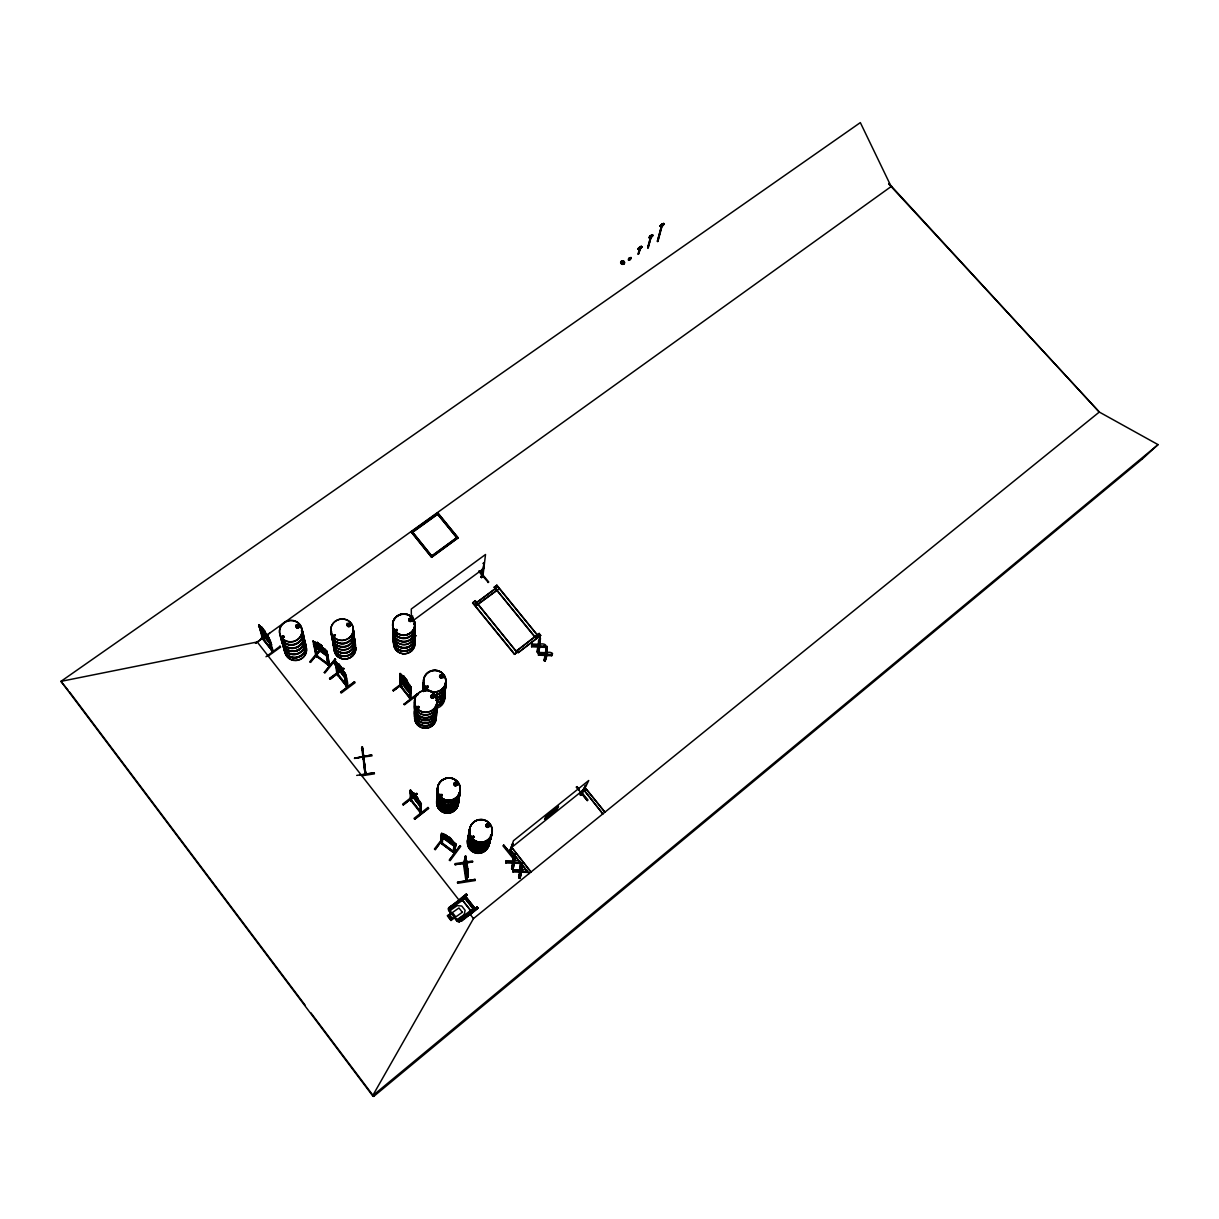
<?xml version="1.0" encoding="UTF-8"?>
<svg xmlns="http://www.w3.org/2000/svg" width="1219" height="1219" viewBox="0 0 1219 1219"><rect width="100%" height="100%" fill="white"/><g stroke="black" fill="none" stroke-linecap="round" stroke-linejoin="round"><path stroke-width="1.5" d="M417.568 797.744L417.614 802.849M417.614 799.1L414.049 793.234L414.125 794.788M417.629 693.748L404.022 704.262L417.69 693.611L418.224 694.48M418.391 707.69L418.757 706.715M418.62 707.569L418.254 706.624M417.949 706.319L419.245 706.822L418.925 707.949M411.458 620.029L411.245 619.115M395.977 630.04L396.343 629.507M396.038 629.933L396.784 629.933M538.493 655.167L538.859 653.75L545.472 654.009L545.091 655.441L538.493 655.167L538.493 653.887L538.874 652.439L545.533 652.698L546.798 646.36L547.072 652.515C552.359 651.19 556.26 655.913 546.874 654.1L546.478 655.532L551.719 655.731L551.43 654.115M538.859 653.75L538.874 652.439M580.884 795.245C579.726 793.752 580.869 796.754 581.981 793.95M580.64 795.032L581.341 793.447L582.118 793.996L588.731 780.51L513.473 840.699L509.74 852.142L509.237 851.365M363.963 758.629L363.582 757.121L365.822 774.187L364.237 763.399M419.671 812.113L420.265 803.397L421.256 804.662L420.677 813.088L419.595 811.427M420.083 811.046L419.702 811.564M531.636 646.786L531.987 645.339L538.6 645.598L538.234 647.06L531.636 646.786L531.652 645.506L532.002 644.043L538.661 644.287L539.926 637.979L540.2 644.12C545.487 642.794 549.388 647.502 539.987 645.704L539.621 647.152L544.863 647.35L544.009 645.567M531.987 645.339L532.002 644.043M363.917 758.294L363.125 759.071L363.78 758.142M420.189 811.184L421.332 812.464M420.433 813.058L421.134 812.22M505.839 862.961L506.114 862.138L513.031 862.321L512.727 863.143L505.839 862.961L506.129 860.736L513.108 860.904C512.193 855.22 516.429 849.14 514.708 860.69C516.734 860.37 522.326 860.233 519.66 863.372L514.174 863.235L513.61 865.795M506.114 862.138L506.129 860.736M512.955 871.966L513.26 871.158L520.178 871.341L519.858 872.149L512.955 871.966L513.275 869.756L520.254 869.909L519.919 870.716L512.97 870.549M513.26 871.158L513.275 869.756M414.186 794.834L420.205 802.011L421.119 806.704L421.347 803.839L420.205 802.011L410.437 789.958L410.498 792.792M410.453 798.963L421.164 812.707L421.149 803.991M334.981 634.901L334.478 635.876L334.036 635.023M334.113 634.901L334.387 635.83L335.012 635.221M511.005 850.984C507.272 851.502 512.62 849.933 509.481 852.051M510.776 851.258L509.542 852.172M298.746 626.505L298.716 626.063A11.291 10.636 -14.7 0 0 296.202 624.631M296.415 626.063L297.512 627.389L298.853 626.353M282.32 636.638L283.326 637.72L284.057 636.409M283.524 636.196L283.265 637.263L282.625 636.547M282.854 636.196L283.463 636.973M431.648 557.342L411.199 531.911L437.712 512.849L458.161 537.792L431.648 557.342L411.199 531.911M431.816 556.108L412.494 532.078L437.545 514.068L456.851 537.625L431.816 556.108L412.494 532.078M482.998 576.48L481.535 577.562L484.111 562.599L482.495 576.145L481.398 576.861M481.368 576.541L482.694 575.566M411.397 618.17L411.275 609.028L485.512 554.493L482.831 576.816L481.215 576.785M456.835 537.914L437.545 514.068M458.131 538.082L437.712 512.849M427.991 807.542L428.6 808.304L414.658 819.305L414.064 818.376L428.021 807.42M545.335 653.171L546.402 647.822L546.798 652.18M520.117 869.68C518.776 863.921 524.292 858.496 521.854 869.696C523.85 869.391 529.503 869.254 526.791 872.362L521.305 872.225L527.141 871.555L526.791 872.362M445.225 834.847L434.421 849.034L435.213 849.613L443.594 838.078M465.749 879.021C467.212 879.585 464.713 877.954 467.029 872.819L467.258 874.45M539.941 643.815L540.428 638.223M514.403 861.513L514.982 854.275M364.908 772.054L364.984 773.943L365.898 773.471M440.547 842.939L441.537 835.045L442.832 836.021L442.329 843.411L440.409 842.588M440.775 842.238L454.717 852.599L453.498 851.258L452.904 852.157L454.123 852.889M442.939 838.062L441.293 835.914C440.242 826.512 459.761 848.668 454.337 842.603M440.912 842.359L441.613 833.263L441.568 835.853M441.126 842.39L442.207 842.954L441.735 843.807M441.552 843.838L442.207 843.045M442.832 836.021L441.811 843.792L453.163 852.34L453.331 851.304M446.52 835.548C445.194 836.767 449.75 835.929 451.304 839.114L450.801 841.933L446.367 838.642L446.55 836.935L451.198 840.028M446.459 836.783L446.55 835.868L451.304 839.114L453.377 842.009L453.163 843.685L444.006 836.889L444.158 835.167L446.581 836.63L446.672 835.701M447.449 836.447L450.329 838.581M472.622 602.978L475.258 600.662L517.039 652.394L514.464 654.359L472.622 602.978L475.258 600.662M475.364 603.512L497.809 586.811M475.41 603.07L476.827 605.294L497.763 589.706M481.535 577.562L481.276 576.435L482.556 575.658M481.307 577.029L482.236 569.09M483.044 576.145L481.749 577.486M450.908 840.089L451.015 839.175M482.77 576.755L481.596 577.09M520.543 864.332L519.919 870.716M478.61 571.193L488.225 582.377M453.102 852.416L454.001 845.102L455.693 845.559L454.001 845.102M454.154 846.367L453.697 851.624M624.174 262.969L623.747 263.731L623.29 261.415M453.651 851.7L454.519 852.965M455.647 843.944L454.352 853.102L440.547 842.847M455.769 843.792L455.601 846.276M454.717 852.599L455.936 843.898M538.691 636.227L536.04 638.527L494.304 587.086L496.864 585.181L538.6 636.592M455.083 864.652L454.946 863.677L472.484 860.98L472.622 861.955L455.083 864.652L472.637 861.711M494.244 587.497L496.864 585.181M499.272 588.594L476.873 604.853M464.165 863.265L464.439 865.216L465.414 856.683L463.418 863.753L466.008 880.971L467.654 872.728M316.148 655.517L329.785 665.437L326.814 651.098M463.647 865.14L464.454 864.789M464.469 865.033L463.845 864.88M463.829 865.307L465.475 855.951L466.039 857.826M468.142 873.551L466.618 880.865L464.195 863.448L465.506 856.165M317.671 656.63L314.959 644.653L313.71 643.723L315.95 656.325L317.062 656.553M317.29 657.087C318.525 656.051 315.523 654.115 315.858 655.898L329.252 665.894C325.808 664.721 330.136 663.608 329.541 665.269M465.003 860.035L465.673 855.921M468.203 875.029L467.608 877.36L465.567 857.551L465.14 862.778M465.186 860.004L465.597 857.765M466.542 860.964L466.389 861.803L465.826 857.749L467.959 871.555L467.532 875.897L467.944 871.494M466.557 861.559C466.892 859.38 467.928 868.553 466.831 870.671L466.527 862.062M466.725 860.705L466.587 861.772L466.115 859.09L465.871 865.856M466.496 862.564L466.344 863.387L465.841 860.736L467.426 872.073L467.365 867.319M466.481 862.336L466.313 863.174M466.542 863.357L466.694 862.534M466.466 867.654L466.557 866.633L467.014 871.92L465.567 861.696L466.298 864.606C464.515 849.262 468.98 878.396 466.42 867.273M467.045 864.682L467.06 863.844M466.847 866.191L466.77 865.368M467.106 867.501L467.334 866.526M467.532 866.496L467.197 867.517M467.532 868.05L467.822 873.094M466.679 862.305L467.212 869.071L465.567 857.551M512.803 861.726L513.092 856.18L514.677 855.129M467.502 875.699L467.944 873.581M465.826 880.392L466.755 880.667M467.578 877.162L468.005 875.074M514.464 654.359L517.115 652.028M521.062 874.008C520.681 880.072 516.78 879.813 519.858 872.149M518.7 877.695L520.178 871.341M519.995 862.534L514.479 862.397C514.357 868.035 509.953 874.404 512.727 863.143M511.569 868.69L513.031 862.321M516.719 650.839L539.209 633.423L540.581 635.632L518.197 652.653L516.719 650.839L539.209 633.423M546.874 654.1C546.493 660.774 542.211 665.955 545.472 654.009M539.453 648.066C538.508 656.264 535.415 652.47 538.6 645.598M465.673 896.498L475.212 908.673L465.673 896.498L467.167 895.005L466.374 893.999L450.68 906.601L451.548 907.728M518.197 652.653L540.672 635.221M459.167 900.079L466.374 893.999M411.504 800.136L411.077 801.173L409.965 799.344L420.677 813.088M467.167 895.005L466.298 894.35M521.641 871.417L519.858 878.381M539.088 649.514L539.987 645.704M513.504 866.709L512.727 869.36M539.072 649.636L538.249 652.774M400.822 686.815L409.462 697.39M410.91 698.137C407.999 699.096 411.306 696.232 410.894 698.609L400.624 685.688L400.03 673.574L401.462 674.64M400.106 685.733L410.239 698.883M400.122 686.129L401.676 687.013L400.609 685.307M346.242 685.581L347.202 686.922L347.796 686.312M347.004 686.693L344.977 674.457C344.291 687.79 350.95 693.108 345.739 674.534M475.136 879.417L475.242 880.529L457.643 883.272L457.536 882.16L475.136 879.417L457.536 882.419M546.341 656.462L545.122 661.17M347.08 687.089L336.901 673.909M336.977 674.32L337.45 673.421L347.857 686.708M337.572 673.635L338.029 675.631M621.355 263.167L623.778 263.563M623.838 262.055C621.202 265.666 622.665 258.382 621.141 262.268M621.888 263.853L623.427 263.929M488.849 825.674L488.362 826.573M637.842 248.92C639.518 249.727 639.929 247.99 638.634 248.646M538.661 644.287L538.295 645.75L538.554 640.645L539.926 637.979M540.063 639.701L540.246 638.055M638.04 254.131L639.564 248.447M638.284 254.253L641.133 247.244M623.976 263.456L624.021 263.289A1.554 1.371 16.1 0 0 622.696 261.018A1.874 1.661 16.1 0 0 621.081 263.289A1.874 1.661 16.1 0 0 624.296 263.441A1.874 1.661 16.1 0 0 622.65 260.851A1.874 1.661 16.1 0 0 621.035 263.456A1.874 1.661 16.1 0 0 624.25 263.609A1.874 1.661 16.1 0 0 622.619 261.018A1.554 1.371 16.1 0 0 621.385 263.03A1.554 1.371 16.1 0 0 624.052 263.167M486.457 825.095L486.594 826.071M638.543 254.207L640.051 249.026M537.137 652.15L537.518 650.702L538.63 651.342M647.685 247.518L650.458 237.263L651.175 237.69L649.27 237.888L650.916 237.812L649.575 237.05L651.769 235.16M473.81 837.087L472.835 836.737M537.945 652.866L538.31 651.434M628.379 259.266L628.501 260.257L631 257.758M628.532 258.885L630.177 257.605L629.644 258.657M272.98 650.672L272.218 651.083M454.504 783.954L455.418 782.75L456.729 783.543M456.82 783.787L455.754 785.249M631.107 258.367L630.619 257.727L629.507 260.043M631.168 257.575L631.137 257.971M647.746 247.762L651.129 237.278L649.879 237.675M262.39 638.329L272.721 651.677L268.454 637.948M262.801 637.766L262.512 638.939L259.098 626.002L264.081 639.655L262.314 638.116M263.99 639.442L263.091 637.979M647.99 247.899L650.717 237.202L648.782 237.415L649.575 237.766M648.249 247.838L650.961 237.339M441.781 794.971L441.156 795.596M638.543 248.249C638.786 251.723 640.737 244.516 642.047 246.939L639.609 249.316L642.047 246.939M638.68 247.868L639.015 249.103M638.649 249.24L639.762 246.924M544.863 647.35L545.259 645.902M638.817 248.646L641.179 246.726M432.593 697.664L433.644 696.232M442.451 676.728L440.592 677.139M640.722 247.609L641.575 246.969M546.402 647.822L546.798 646.36M657.346 241.194L661.49 226.003C663.441 224.723 660.485 227.907 660.744 225.561M657.422 241.423L661.612 225.805C663.974 226.368 657.59 226.49 662.069 226.353L663.045 225.302M427.747 686.922L426.787 686.541L427.519 687.348M426.757 687.546L428.082 687.47L427.839 686.16M428.204 687.257L428.006 686.327M431.45 696.003L431.587 697.177M657.65 241.56L661.887 225.744L659.951 225.926L662.069 226.521L660.698 226.125M546.721 647.883L547.301 646.603M657.91 241.499L662.115 225.881M417.888 706.73L418.391 707.584M417.888 706.883L418.254 706.517M417.492 715.142L417.538 716.086M426.482 686.541L426.513 687.486M544.009 660.53L544.39 659.113L545.502 659.753M649.773 237.446L652.195 236.425M544.802 661.262L545.198 659.845M650.184 236.821L652.5 235.313L649.895 237.248M477.909 908.338L477.117 906.875L477.909 908.338L469.742 914.92M660.668 225.957L662.191 226.125L660.256 225.698M660.942 224.982L661.841 224.387M661.125 226.018L662.222 224.083M662.481 223.686L661.109 225.652L663.471 223.824M551.719 655.731L552.131 654.298M334.158 635.51L335.362 634.825M283.722 636.943L282.945 636.425M282.244 636.668L283.113 635.861M503.63 845.255L514.738 858.801L503.752 845.072L502.944 845.834L513.946 859.532L514.768 858.77L503.706 845.224M338.714 665.574C330.166 653.841 350.127 680.492 344.611 672.72M338.73 665.163C336.246 658.671 347.735 677.002 338.333 663.944M466.054 880.743L465.688 878.838M509.161 851.7L512.818 843.639L510.746 851.441M512.818 843.639L510.136 850.679M512.452 848.348L530.981 872.027L512.452 848.348L510.517 849.887L529.046 873.581L510.441 850.131M364.831 772.572L365.791 772.602M362.835 757.41L362.195 747.872L363.216 759.102M514.144 854.869L514.464 854.016M514.479 854.946L514.799 854.092M514.174 863.235L514.479 862.397M512.391 869.467L513.031 868.553M520.452 864.5L521.595 863.022M522.921 870.549L521.519 870.503L521.93 863.082M521.793 864.088L522.128 863.265M519.538 878.472L520.193 877.604M346.211 685.825L346.973 685.246M336.794 673.772L336.947 674.564L335.408 662.511L338.425 675.052M578.416 789.79L576.465 786.971L587.253 800.593L581.6 793.478M481.17 577.136L481.916 576.953M271.502 650.169L272.294 649.59M273.071 650.885L272.218 649.651M582.012 791.207L580.244 794.758L585.669 785.356L580.488 795.337M584.434 790.674L602.826 813.865L584.434 790.674L586.309 789.181L604.853 812.098L586.309 789.181M891.211 186.644L860.34 122.601L60.95 681.36L372.618 1095.774L373.73 1096.399L1142.416 458.908M628.654 259.86L628.958 258.306M629.766 258.154C633.057 256.904 627.45 260.15 628.867 260.317M638.786 247.686L638.482 248.447M641.514 247.198L641.331 246.543M659.951 225.926L663.563 224.067M472.439 836.539L473.49 835.914L474.359 837.026M473.825 837.209L473.17 836.295M888.697 183.917L1099.294 412.052L473.475 918.577L372.618 1095.774L1158.05 444.63L1099.294 412.052L888.91 183.52M441.796 795.215L440.79 794.971M440.333 675.966L441.461 675.326A11.291 10.925 -6.3 0 1 443.503 677.307M426.787 686.541L427.229 687.272L427.747 686.419M440.364 675.494L440.928 677.154M468.645 915.042L471.006 911.187M448.699 910.349L448.607 907.759L458.039 901.222L462.732 900.399L471.204 911.218L468.782 915.195L459.426 921.838L457.003 921.244L454.519 917.831M397.181 630.772L396.952 629.476L395.642 629.644M349.914 625.301L348.329 626.048M284.042 637.065L282.838 637.537M298.625 627.023L298.777 625.758M639.259 248.844L639.838 249.362L639.381 248.646M415.755 636.089L416.319 635.663M638.802 249.057L639.609 248.493L637.948 248.524M661.841 225.652L661.048 226.201M362.317 748.664L362.348 746.805L363.521 755.963M363.811 757.456L362.546 748.405L364.664 766.583L362.82 749.99L363.216 753.296M628.714 258.763L629.08 259.769M639.396 247.884L640.417 246.619L638.893 248.158M460.035 845.696L449.323 860.111L450.116 860.69L460.736 846.352L460.035 845.696L449.461 860.187M650.032 236.09L650.154 237.065M649.727 236.897L650.215 235.877M652.226 235.846L651.982 235.404M663.608 224.631L662.709 225.027M435.213 849.613L445.743 835.228M441.293 835.914L454.017 846.077L442.832 838.017M329.176 665.483L329.541 664.949M335.042 658.976L324.345 672.553L335.164 659.235M328.048 665.239L326.113 652.866L327.378 653.795L329.252 665.894M326.479 655.7L327.713 655.136L326.479 655.7L315.782 647.822L326.585 655.548M321.938 645.765L317.199 642.504L321.938 645.765L322.121 647.411L321.801 645.689M320.17 650.596L310.525 662.389L309.778 661.826L319.469 650.047M310.327 662.222L320.216 650.184M313.024 641.164L325.382 649.575L321.984 647.35M314.654 641.682L317.671 644.181L317.321 642.352M313.892 645.201L313.298 641.148M317.138 656.98L314.959 644.653M637.689 248.813L639.457 248.737L641.514 246.314M652.607 234.917L650.245 237.4L652.607 234.917L653.14 235.541L650.794 237.873M660.485 226.566L661.49 226.003M661.947 226.414L664.309 224.067L663.776 223.427L661.597 225.987M628.714 259.007L629.019 258.657M639.259 248.188L639.548 247.305M661.155 225.073L662.709 223.839M640.889 247.564L640.432 248.493M630.954 258.839L629.888 259.799M663.151 224.707L662.298 225.805M363.826 758.492L362.942 758.447M474.1 837.423L472.652 837.453M486.945 824.684L488.59 824.775M442.131 794.544L440.531 794.559L440.729 795.946M440.775 794.422L440.623 795.687L441.689 795.946M441.948 795.931L442.055 794.559M454.717 783.436L456.241 783.207M431.572 695.912L432.836 695.561M426.513 686.327L427.899 686.145M428.006 687.379L426.955 687.653M441.979 677.154L442.527 676.042M409.675 618.825L409.995 620.852M411.047 620.7L410.864 618.673M448.348 908.932L449.034 909.801L448.348 908.932L464.119 897.87L464.439 899.073L464.119 897.87M448.531 910.38L451.121 913.473M457.171 921L448.805 910.258L448.775 907.881L458.039 901.481L462.732 900.399M447.434 915.774L451.228 913.366L450.588 910.212L457.155 905.641L461.757 906.007L465.125 910.319L464.149 914.6L457.628 919.233L454.626 917.724L450.984 920.558L447.434 915.774L450.893 913.397M335.271 635.861L334.006 636.028M347.979 624.418L348.969 624.021M457.582 919.934L457.917 921.153L473.597 909.923L472.926 909.054L457.582 919.934L458.283 920.802M457.003 921.244L459.426 921.838M469.498 911.568L472.926 909.054M471.204 911.218L462.626 900.491M473.597 909.923L472.561 909.389M661.612 224.174L661.048 225.987M650.23 236.044L651.037 235.587M639.457 248.783L640.569 247.914M1142.096 459.197L1158.05 444.63M587.253 800.593L588 799.999L581.372 792M513.214 844.127L511.553 844.66M585.669 785.356L584.83 786.834M509.237 851.517L510.273 850.496M580.625 795.215L581.89 794.133M576.297 787.215L577.044 786.621L579.223 789.287M461.651 921.198L478 908.003M468.05 914.189L473.886 909.481L464.424 897.397L458.694 901.984M475.212 908.673L477.117 906.875M510.99 847.952L584.373 789.181M584.297 790.963L586.156 789.47M414.643 819.259L428.6 808.304M403.245 804.921L417.188 793.996L403.245 804.921L402.636 804.174L416.578 793.234L417.188 793.996M410.574 799.405C412.312 798.597 410.011 802.254 411.656 800.472L411.397 792.274L410.392 791.024L410.133 799.984M411.184 801.142L411.397 792.274M650.443 235.678L652.637 235.404M640.874 246.817L639.076 248.097M629.187 258.108L631.031 257.499M638.482 249.164L639.564 249.225M417.69 797.851L413.896 793.356M417.614 798.719L419.366 803.336L414.216 797.607L412.388 792.533L414.186 794.483M411.001 689.314L409.995 687.318M411.199 692.788C407.207 694.937 398.141 674.503 401.782 682.792M403.672 677.703L403.672 675.996L403.824 677.596L402.072 675.844L403.961 681.741L408.411 687.303L406.064 682.792L408.243 683.996L405.15 680.034M400.289 676.179L401.539 677.231L400.411 676.347M409.477 697.771L409.995 696.902M403.977 704.201L404.464 704.841L418.178 694.388M340.65 692.346L354.577 681.771M488.027 582.56L488.758 582.012L479.433 570.842M340.665 692.209L341.229 693.078L355.125 682.64M402.94 683.387L393.28 690.746L403.017 683.676M402.986 683.432L393.387 690.899L392.792 690.167L402.483 682.99M407.07 680.568L403.672 675.996M403.504 676.118L407.1 681.954L407.039 680.431M401.005 687.242L401.584 686.251L401.203 687.379M409.614 684.849L410.651 686.891L407.253 681.848M409.432 698.015L409.752 686.587L410.727 687.806L410.422 698.959M330.151 679.196L344.017 668.576L329.557 678.465L330.151 679.196L343.956 668.667M336.322 662.511L335.316 661.231L337.8 675.585L338.364 674.488M345.449 676.042L344.977 674.457M401.066 686.846L399.984 686.007L400.182 674.579L401.158 675.798L401.523 686.693M401.081 687.242L401.158 675.798M400.182 677.322L401.508 680.263M403.55 677.52L401.264 674.64L409.508 684.987M401.432 680.202L409.645 690.518L410.864 690.411L409.569 690.35M336.383 663.73L334.92 662.877M411.382 616.875L412.632 615.945L412.662 619.374M482.892 563.498L484.111 562.599M476.858 602.399L494.823 589.036M337.373 668.286C321.709 645.384 361.814 700.712 337.434 668.012M345.449 678.541L346.501 678.389L345.358 678.389M270.268 640.874L268.53 638.086M270.877 645.019L271.654 644.76L262.786 634.916L271.045 644.897M342.265 669.719L341.747 668.302M414.46 619.602L483.836 568.435M344.687 672.72L338.958 665.94M343.133 675.219L341.914 668.18M266.138 634.459L262.634 630.086L266.611 635.983M335.332 661.338L336.368 662.618M519.66 863.372L519.812 861.985M431.831 555.818L456.851 537.625M431.648 557.053L458.161 537.792M260.013 629.065L270.45 642.093M271.471 649.91L272.248 650.001L271.441 649.788M272.066 649.864L271.715 650.535L267.372 635.693L265.483 632.981M280.035 646.253L266.001 656.767M267.86 656.325L280.599 647.106L279.959 646.131M265.422 633.194L264.995 631.427M260.698 638.68L263.563 636.668M269.658 633.149L255.518 643.236M255.518 643.327L891.638 186.187M411.199 532.215L437.712 513.153M270.298 642.2L267.936 636.089L259.876 625.804L262.085 628.974C258.657 621.446 271.045 640.234 261.46 627.206M412.494 532.383L437.545 514.372M269.049 638.162L267.936 636.089M260.043 627.221L258.596 626.368M261.674 632.082L260.272 629.095M259.937 625.911L258.672 624.905L259.784 626.033M459.35 921.655L468.751 914.951M449.384 909.465L464.805 898.738M651.022 235.724L652.363 235.937M639.579 246.893L639.807 246.741M661.856 223.991L663.471 223.565L663.182 224.464M488.088 826.741L486.96 826.421M441.72 796.068L442.238 794.986M440.577 675.372L442.162 675.707M427.016 686.541L426.696 687.668M396.952 630.832L395.703 630.68M348.085 624.052L349.289 623.899M297.192 625.134L297.558 625.362M628.958 259.967L629.903 259.662M650.184 237.583L648.782 237.415M662.359 223.808L663.608 223.656M661.765 225.759L663.639 223.488M326.479 655.411L327.561 655.014M326.357 655.563L327.439 655.167L326.692 651.236M641.392 246.726L640.737 247.03M640.021 246.634L641.194 246.467M651.129 235.237L652.013 235.937M488.103 826.68L486.869 826.543M455.175 784.96L456.013 784.945M418.666 707.965L417.492 707.492M432.029 697.359L433.294 697.024L433.172 695.455M441.796 677.276L440.867 677.383M409.95 618.78L411.245 619.282M409.934 620.806L410.864 620.806M297.223 625.24L298.152 625.24M269.749 642.063L268.942 638.025M328.261 664.431L329.602 665.193M316.209 655.197L328.201 664.126M468.035 875.257L467.989 873.002M467.563 868.218L467.273 873.596L466.694 871.311M465.643 858.298L464.789 856.774M465.399 861.056L467.121 874.861L465.064 858.237M365.563 772.282L364.908 772.739L365.548 772.13M356.71 775.406L374.248 772.724L374.385 773.852L362.119 775.711M360.26 775.101L374.248 772.831M354.531 758.477L371.886 754.927L354.485 758.172L372.008 755.871M364.847 766.385L364.725 767.223L364.649 766.401M362.79 751.041L362.805 752.489M363.704 757.791L364.405 763.231L364.176 761.296M363.689 757.989L363.292 756.694M363.978 761.936L364.466 764.161L363.475 757.852M364.344 762.424L362.119 746.942M628.836 259.86L628.897 259.479M345.51 678.282L346.333 678.267M455.754 785.173L454.458 784.442M432.273 695.318L433.172 695.546M432.593 697.573L431.694 697.344M441.156 675.128L441.476 675.128A11.291 10.925 -6.3 0 1 443.503 677.154M297.512 625.195L298.35 625.56M410.041 692.621L411.077 692.636M409.889 692.742L410.925 692.758L410.803 686.785M409.721 690.244L410.742 690.259M262.938 638.207L273.208 651.312L269.109 637.918M263.395 639.868L272.477 651.114M283.357 635.891L284.21 636.653M410.254 620.745L409.416 620.136M525.907 870.427L527.309 871.676M512.696 868.659L511.858 867.882M519.858 877.695L519.02 876.918M313.176 641.301L314.609 641.925M316.315 655.472L313.146 641.011M328.414 664.385L327.941 664.584M441.491 833.43L443.274 834.421M349.274 623.793L349.807 624.631M441.796 675.113L442.314 675.936M298.137 625.134L298.746 626.231M466.344 878.914L466.755 880.468M409.142 689.512L402.285 681.101M265.605 633.91L260.912 627.892L263.654 632.448L261.963 631.366L267.89 638.939L265.696 634.398M344.413 674.93L339.613 669.734L337.206 663.73L338.867 665.467M269.277 641.377L262.573 633.011L260.683 627.16L262.253 628.852L261.628 627.099M268.256 638.543L261.597 630.055M313.313 644.196L314.578 645.125M325.732 653.338L326.997 654.268M324.254 672.446L324.924 672.995L335.743 659.677L334.935 658.885M445.148 834.817L445.941 835.396M441.141 835.564L442.451 836.524M442.147 843.045L453.316 851.365M410.635 799.268L420.083 811.123M409.508 697.573L410.163 698.548M400.03 673.574L401.31 674.747M322.106 647.198L324.498 649.392L325.046 652.15L322.989 651.647L316.193 645.643L315.599 642.84L317.793 644.028L317.473 642.52M261.079 628.806L259.799 627.815L260.927 628.928M433.278 695.897L432.577 695.363A11.352 11.001 -9.7 0 1 434.68 697.375M348.146 625.835L347.583 625.027M486.853 826.604L486.381 825.72M410.422 790.354L411.611 791.542M325.321 649.575L326.829 651.342L325.199 649.727M343.484 668.088L329.572 678.465M328.109 665.163L326.113 652.866M407.436 682.96L405.363 681.604L402.316 676.56L404.601 680.964L402.331 679.684L408.959 686.967L407.131 680.37M649.803 237.05L649.742 237.857M539.103 633.834L540.581 635.632M496.803 585.592L537.411 635.129M494.304 587.086L536.131 638.162M516.81 650.443L518.273 652.256M475.212 601.058L517.039 652.394M407.359 687.333L404.053 683.28L403.839 678.054L407.146 682.198L407.207 684.773L403.916 680.644M401.843 682.61L410.133 692.773M472.667 602.582L514.54 653.993M68.371 690.518L60.95 681.36L257.224 641.986L459.441 900.628M69.62 692.042L305.161 1005.203M263.121 631.625L260.866 628.806L263.274 631.503L262.786 629.964M264.31 635.175L267.54 639.213L266.671 636.394M336.932 674.092L338.303 674.534M337.983 675.341L346.15 685.566M399.695 674.945L400.67 676.164M409.264 686.952L410.239 688.171M409.904 791.405L410.894 792.67M419.763 803.793L420.768 805.043M420.372 811.275L421.18 812.616M342.676 672.72L339.415 668.606L338.501 663.822M414.033 794.605L410.392 790.034L410.468 794.377M417.568 801.051L414.216 796.769L414.049 793.234M420.159 806.17L411.748 795.382L420.006 806.292M267.784 636.196L262.405 629.37L266.534 636.348L265.635 633.484M261.826 631.975L269.856 642.23M464.348 897.748L473.795 909.816M469.955 914.082L473.475 918.577M447.678 915.85L451.091 920.223M310.815 1012.745L373.761 1096.399M340.634 692.163L354.516 681.695M342.143 669.612L343.987 672.309L346.272 686.236M419.946 802.132L421.027 803.854M409.95 687.303L411.047 692.91M410.513 792.899L411.854 795.565M410.483 793.173L411.687 795.687M467.349 876.126L467.806 877.33M467.167 876.156L467.608 877.36M467.304 874.663L467.73 875.867M467.106 874.693L467.532 875.897M363.079 758.767L362.79 757.258M258.961 624.966L261.232 632.067M258.839 624.798L263.594 640.005M264.493 630.954L265.315 633.088M266.199 634.246L266.763 635.861M270.313 640.63L271.502 644.881M318.296 643.342L321.069 645.384M465.475 855.951L465.841 857.856M335.454 661.506L336.139 665.345M339.248 664.995L341.366 667.677M345.587 674.656L346.303 678.526M363.612 763.49L365.212 774.278L362.988 757.395M364.435 763.978L364.923 767.208M467.167 867.349L467.761 871.585M466.237 863.616L467.014 869.117M463.464 863.509L463.677 864.957M365.746 772.282L365.959 773.791M361.586 747.963L361.784 749.533M362.698 749.99L363.003 752.458M362.348 746.805L362.515 748.634M465.262 858.206L465.414 861.163M400.198 673.467L400.442 679.897M400.304 673.619L400.457 677.353M404.388 677.17L406.521 679.836M410.574 790.232L410.635 793.051M409.752 686.587L409.95 697.42M410.681 686.647L410.894 698.609M414.78 794.377L416.959 797.135M417.416 797.866L417.416 798.902M414.841 630.01A10.986 10.499 -5.7 0 1 403.931 641.971A10.986 10.499 -5.7 0 1 393.082 630.132M414.993 629.613A11.139 10.651 -5.7 0 1 403.916 641.743A11.139 10.651 -5.7 0 1 392.914 629.735M414.81 632.676A10.88 10.407 -5.9 0 1 403.992 644.516A10.88 10.407 -5.9 0 1 393.265 632.798M414.216 623.458A11.215 10.727 -5.5 0 1 405.287 638.253A11.215 10.727 -5.5 0 1 392.747 626.276M412.769 621.05A11.215 10.727 -5.5 0 0 410.696 619.084A11.078 10.575 -5.5 0 1 412.647 620.928M414.841 629.431A10.986 10.514 -5.7 0 1 403.916 641.407A10.986 10.514 -5.7 0 1 393.051 629.553M414.079 623.899A11.062 10.56 -5.5 0 1 405.272 638.482A11.062 10.56 -5.5 0 1 392.914 626.673M410.62 619.587A11.062 10.56 -5.5 0 1 412.647 621.522M414.079 623.305A11.078 10.575 -5.5 0 1 405.257 637.918A11.078 10.575 -5.5 0 1 392.884 626.094M414.887 642.276A10.773 10.316 -6.4 0 1 401.417 651.007A10.773 10.316 -6.4 0 1 394.301 637.11M415.039 639.381A10.925 10.453 -6.4 0 1 402.758 651.22A10.925 10.453 -6.4 0 1 394.164 636.867M414.871 635.617A10.941 10.468 -5.9 0 1 402.575 644.729A10.941 10.468 -5.9 0 1 393.204 633.011M415.024 638.802A11.001 10.529 -6.1 0 1 402.666 647.959A10.834 10.377 -6.2 0 1 393.402 636.394M393.234 636.181A11.001 10.529 -6.1 0 0 402.666 647.959A10.834 10.377 -6.2 0 0 414.871 638.985A10.773 10.316 -6.3 0 1 402.773 650.717A10.773 10.316 -6.3 0 1 394.286 636.562M414.856 638.969A10.819 10.361 -6.2 0 1 402.697 647.99A10.819 10.361 -6.2 0 1 393.417 636.409M415.039 639.213A10.925 10.468 -6.4 0 1 402.758 651.053A10.925 10.468 -6.4 0 1 394.148 636.699M415.024 635.891A11.001 10.529 -6.1 0 1 404.083 647.883A11.001 10.529 -6.1 0 1 393.234 636.013M414.871 635.708A10.849 10.392 -6.1 0 1 404.083 647.548A10.849 10.392 -6.1 0 1 393.371 635.846M445.407 688.583A11.047 10.697 -6.7 0 1 435.93 697.908A11.2 10.849 -6.6 0 0 445.544 685.596A11.215 10.849 -6.6 0 1 435.96 697.725M423.496 685.992A11.047 10.697 -6.7 0 0 423.496 688.796A10.925 10.59 -7 0 0 423.511 691.6M423.343 685.794A11.2 10.849 -6.6 0 0 423.343 688.644A10.986 10.636 -6.9 0 0 423.465 691.325M445.225 688.339A10.986 10.636 -6.9 0 1 435.823 700.392M445.773 682.381A11.184 10.819 -6 0 1 427.93 689.756A11.2 10.834 -6 0 1 430.353 671.12A11.2 10.834 -6 0 1 445.804 682.381A11.2 10.834 -6 0 1 427.915 689.771A11.184 10.819 -6 0 1 430.368 671.136A11.184 10.819 -6 0 1 445.773 682.381A11.291 10.925 -6.3 0 1 436.082 694.876M445.194 688.171A10.941 10.605 -6.9 0 1 435.823 700.178M423.511 691.143A10.941 10.605 -6.9 0 1 423.511 688.385M425.629 690.777A11.291 10.925 -6.3 0 1 423.389 682.716A11.291 10.925 -6.3 0 0 425.629 690.624M445.423 685.276A11.062 10.712 -6.6 0 1 435.945 697.405M424.258 690.975A11.062 10.712 -6.6 0 1 423.496 685.489M443.35 677.596A11.108 10.742 -6.3 0 0 441.293 675.631A11.123 10.773 -6.3 0 1 443.366 677.581M424.105 691.219A11.215 10.849 -6.6 0 1 423.343 685.642M436.097 694.708A11.291 10.925 -6.3 0 0 445.758 682.335A11.139 10.788 -6.3 0 1 436.082 694.388M445.59 682.183A11.123 10.758 -6.3 0 1 436.082 694.373M444.813 694.358A10.803 10.483 -7.6 0 1 435.564 706.228A10.986 10.651 -7.6 0 0 444.249 691.478M444.645 696.643A10.727 10.407 -7.8 0 1 435.457 708.437M445.164 688.628A10.925 10.59 -7 0 1 438.55 699.874M444.447 688.339A11.062 10.727 -7.2 0 1 438.505 702.434M444.844 693.855A10.819 10.499 -7.5 0 1 435.579 705.755A10.849 10.514 -7.5 0 0 444.127 691.219M444.28 688.735A10.91 10.575 -7.3 0 1 438.444 702.616M444.31 688.232A10.925 10.59 -7.2 0 1 438.459 702.129M444.844 694.358A10.834 10.499 -7.6 0 1 435.564 706.258M436.631 705.755A11.108 10.773 -10.1 0 1 425.644 718.098A11.108 10.773 -10.1 0 1 414.643 705.999M436.798 705.405A11.276 10.941 -10.1 0 1 424.182 717.854A11.276 10.941 -10.1 0 1 415.252 702.875M436.935 702.601A11.352 11.001 -9.7 0 1 424.227 715.111A11.352 11.001 -9.7 0 1 415.237 700.056M436.661 705.268A11.123 10.788 -10 0 1 425.66 717.61A11.123 10.788 -10 0 1 414.628 705.496M436.798 702.296A11.2 10.864 -9.7 0 1 424.258 714.654A11.2 10.864 -9.7 0 1 415.374 699.782M432.501 695.15A11.2 10.864 -9.7 0 1 434.573 697.131M436.265 713.953A10.895 10.575 -11.2 0 1 425.492 726.082A10.895 10.575 -11.2 0 1 414.689 714.197M435.671 710.936A11.047 10.727 -11.1 0 1 426.924 725.808A11.047 10.727 -11.1 0 1 414.536 713.877M414.689 716.452A10.849 10.544 -11.5 0 0 425.446 728.292A10.849 10.544 -11.5 0 0 436.173 716.208A10.788 10.483 -11.5 0 1 425.446 728.154A10.788 10.483 -11.5 0 1 414.75 716.391M435.716 705.786A10.986 10.666 -10.5 0 1 427.031 720.581A10.986 10.666 -10.5 0 1 414.704 708.711M414.521 711.18A11.123 10.803 -10.8 0 0 426.985 723.187A11.123 10.803 -10.8 0 0 435.792 708.224A11.123 10.803 -10.8 0 1 427 723.05A11.123 10.803 -10.8 0 1 414.521 711.027M436.28 713.481A10.91 10.59 -11.1 0 1 425.492 725.61A10.91 10.59 -11.1 0 1 414.689 713.724M435.671 707.965A10.986 10.666 -10.7 0 1 426.985 722.73A10.986 10.666 -10.7 0 1 414.673 710.875M459.533 792.243A11.276 11.093 -24.5 0 1 446.992 804.967A11.428 11.245 -24.4 0 1 437.865 789.622M438.002 789.805A11.276 11.093 -24.5 0 0 446.992 804.967A11.428 11.245 -24.4 0 0 459.7 792.091M459.289 794.209A11.2 11.032 -25.1 0 1 446.809 806.841A11.2 11.032 -25.1 0 1 437.88 791.786M459.258 794.087A11.169 10.986 -25.1 0 1 446.824 806.673A11.169 10.986 -25.1 0 1 437.926 791.664M460.051 792.548A11.52 11.337 -23.6 0 1 445.727 802.3A11.52 11.337 -23.6 0 1 438.017 787.093M459.578 791.847A11.291 11.108 -24.3 0 1 447.023 804.586A11.291 11.108 -24.3 0 1 438.032 789.409M459.837 789.882A11.352 11.169 -23.7 0 1 447.205 802.666A11.352 11.169 -23.7 0 1 438.154 787.413M455.464 782.537A11.352 11.169 -23.7 0 1 457.567 784.564M459.715 791.969A11.443 11.245 -24.4 0 1 446.992 804.86A11.443 11.245 -24.4 0 1 437.88 789.501M459.913 792.396A11.367 11.184 -23.5 0 1 445.773 802.026A11.367 11.184 -23.5 0 1 438.17 787.017M458.71 801.675A11.047 10.88 -26.7 0 1 446.398 811.305A11.047 10.88 -26.7 0 1 436.859 799.207M458.893 801.447A11.215 11.032 -26.6 0 1 446.398 811.229A11.215 11.032 -26.6 0 1 436.722 798.948M458.466 803.55A10.986 10.819 -27.3 0 1 446.23 813.119A10.986 10.819 -27.3 0 1 436.737 801.096M459.152 796.403A11.291 11.108 -25.9 0 1 448.059 809.203A11.291 11.108 -25.9 0 1 436.844 796.769M458.755 801.31A11.062 10.895 -26.5 0 1 446.428 810.94A11.062 10.895 -26.5 0 1 436.874 798.841M458.953 796.556A11.108 10.925 -25.9 0 1 458.984 799.42M458.253 802.193A11.108 10.925 -25.9 0 1 437.027 799.801M437.012 796.54A11.139 10.956 -25.8 0 0 448.074 808.806A11.139 10.956 -25.8 0 0 459.03 796.175A11.123 10.941 -25.8 0 1 449.537 808.669A11.123 10.941 -25.8 0 1 437.042 799.42M491.166 836.234A11.321 11.215 -41.9 0 1 468.812 836.691M468.782 833.735A11.321 11.215 -41.9 0 1 469.513 830.886M491.364 836.127A11.489 11.382 -41.8 0 1 477.162 845.986A11.489 11.382 -41.8 0 1 469.391 830.703M491.851 831.068A11.565 11.459 -40.6 0 1 479.067 844.249A11.565 11.459 -40.6 0 1 469.772 828.6M491.257 835.899A11.337 11.23 -41.7 0 1 477.238 845.62A11.337 11.23 -41.7 0 1 469.589 830.535M491.714 834.162A11.398 11.291 -40.7 0 1 477.604 843.944A11.398 11.291 -40.7 0 1 469.894 828.783M491.379 836.036A11.489 11.382 -41.7 0 1 477.178 845.879A11.489 11.382 -41.7 0 1 469.422 830.596M491.882 830.962A11.565 11.459 -40.6 0 1 479.097 844.142A11.565 11.459 -40.6 0 1 469.787 828.493M491.806 833.811A11.413 11.306 -40.5 0 1 477.68 843.609A11.413 11.306 -40.5 0 1 469.955 828.417M489.657 839.083A11.108 11.001 -44.8 0 1 477.391 851.761A11.261 11.154 -44.8 0 1 468.355 836.569A11.261 11.154 -44.7 0 0 477.406 851.7A11.261 11.154 -44.7 0 0 489.855 838.855M468.477 836.737A11.108 11.001 -44.8 0 0 477.391 851.761A11.261 11.154 -44.8 0 0 489.84 838.946M490.419 839.784A11.337 11.23 -43.7 0 1 476.385 849.521A11.184 11.078 -43.8 0 1 468.827 834.71M468.736 834.421A11.337 11.23 -43.7 0 0 476.385 849.521A11.184 11.078 -43.8 0 0 490.206 839.982M489.733 838.763A11.123 11.001 -44.7 0 1 477.452 851.441A11.123 11.001 -44.7 0 1 468.538 836.402M490.282 839.647A11.2 11.093 -43.7 0 1 477.894 849.506A11.2 11.093 -43.7 0 1 468.172 837.194M354.059 637.872A11.108 10.544 -11.5 0 1 341.488 647.06A11.108 10.544 -11.5 0 1 332.132 635.251M353.373 632.463A11.108 10.544 -11.5 0 1 354.089 635.114M353.464 632.021A11.261 10.697 -11.5 0 1 344.337 646.832A11.261 10.697 -11.5 0 1 331.903 634.855M354.394 637.766A11.001 10.453 -11.7 0 1 343.331 649.697A11.001 10.453 -11.7 0 1 332.635 637.887M353.038 628.745A11.337 10.773 -11.3 0 1 343.849 643.647A11.337 10.773 -11.3 0 1 331.324 631.579M353.297 631.884A11.108 10.56 -11.5 0 1 344.291 646.497A11.108 10.56 -11.5 0 1 332.025 634.672M352.916 629.004A11.184 10.621 -11.3 0 1 343.865 643.693A11.184 10.621 -11.3 0 1 331.522 631.808M346.973 623.305A11.184 10.621 -11.3 0 1 349.472 624.677M352.84 628.425A11.2 10.621 -11.3 0 1 343.773 643.129A11.2 10.621 -11.3 0 1 331.416 631.229M355.308 647.35A10.88 10.361 -12.2 0 1 342.981 656.386A10.88 10.361 -12.2 0 1 333.808 644.79M354.638 642.032A10.88 10.361 -12.2 0 1 355.338 644.653M354.729 641.621A11.047 10.514 -12.1 0 1 347.202 655.883A11.047 10.514 -12.1 0 1 333.549 647.152M354.5 638.086A11.047 10.499 -11.7 0 1 343.392 650.077A11.047 10.499 -11.7 0 1 332.635 638.207M355.674 647.38A10.803 10.285 -12.4 0 1 344.825 659.113A10.803 10.285 -12.4 0 1 334.311 647.518M354.318 638.466A11.123 10.575 -11.9 0 1 345.312 653.094A10.956 10.422 -11.9 0 1 333.229 641.484M333.031 641.27A11.123 10.575 -11.9 0 0 345.312 653.094A10.956 10.422 -11.9 0 0 354.196 638.726M354.561 641.484A10.895 10.361 -12.1 0 1 347.141 655.563A10.895 10.361 -12.1 0 1 333.656 646.954M354.287 638.299A11.123 10.575 -11.9 0 1 345.282 652.927A11.123 10.575 -11.9 0 1 333 641.103M354.12 638.162A10.971 10.438 -11.9 0 1 345.236 652.592A10.971 10.438 -11.9 0 1 333.122 640.92M301.626 631.137A11.367 10.712 -14.9 0 1 296.583 647.67A11.367 10.712 -14.9 0 1 281.239 639.198M303.622 636.668A11.139 10.514 -15.1 0 1 295.897 650.961A11.154 10.529 -15.1 0 1 282.229 642.215A11.108 10.483 -15.1 0 0 295.897 650.946A11.154 10.529 -15.1 0 0 303.638 636.668A11.108 10.483 -15.1 0 1 295.897 650.946A11.139 10.514 -15.1 0 1 282.244 642.2M300.758 627.48A11.443 10.788 -14.7 0 1 295.684 644.135A11.443 10.788 -14.7 0 1 280.218 635.602M301.413 630.848A11.215 10.575 -14.9 0 1 296.43 647.167A11.215 10.575 -14.9 0 1 281.284 638.817M302.769 635.83A11.291 10.636 -14.7 0 1 282.579 641.072M302.129 630.36A11.291 10.636 -14.7 0 1 302.83 633.042M301.581 630.97A11.367 10.727 -14.9 0 1 296.537 647.502A11.367 10.727 -14.9 0 1 281.193 639.03M301.992 629.781A11.291 10.651 -14.7 0 1 294.175 644.257A11.291 10.651 -14.7 0 1 280.309 635.389M303.836 641.057A10.986 10.377 -15.5 0 1 297.604 657.513A10.986 10.377 -15.5 0 1 284.195 646.161M303.912 640.783A11.139 10.529 -15.5 0 1 298.975 657.011A11.139 10.529 -15.5 0 1 283.92 648.721M305.847 646.131A10.925 10.316 -15.7 0 1 298.289 660.18A10.925 10.316 -15.7 0 1 284.896 651.601M305.756 645.979A10.88 10.285 -15.7 0 1 298.244 659.967A10.88 10.285 -15.7 0 1 284.896 651.403M303.653 636.988A11.078 10.453 -15.1 0 1 294.556 651.495M291.676 651.51A11.078 10.453 -15.1 0 1 282.381 642.52M303.074 637.263A11.215 10.59 -15.3 0 1 296.705 654.07A11.215 10.59 -15.3 0 1 283.021 642.474M305.07 642.855A11.001 10.392 -15.5 0 1 297.466 656.98A11.001 10.392 -15.5 0 1 283.981 648.34M304.415 640.082A11.062 10.438 -15.3 0 1 295.348 654.557A11.062 10.438 -15.3 0 1 283.265 642.855M303.866 640.615A11.139 10.529 -15.5 0 1 298.929 656.858A11.139 10.529 -15.5 0 1 283.875 648.538M304.293 639.518A11.078 10.453 -15.3 0 1 295.196 654.009A11.078 10.453 -15.3 0 1 283.113 642.291M545.701 816.532L544.558 819.244L557.281 809.066L558.531 806.277L545.701 816.532M316.026 643.48L319.302 647.35L316.635 646.878L320.292 648.34L324.589 652.683L321.191 648.721L323.736 649.148L320.231 647.731L316.026 643.48M452.249 918.197L451.076 919.019L448.882 916.216L450.07 915.393L452.249 918.197M462.336 912.284L455.799 916.901L452.401 912.543L458.969 907.957L462.336 912.284M467.365 876.293L465.308 862.625L467.365 876.293M444.615 835.838L447.525 839.129L444.28 837.88L452.523 843.959L449.491 840.577L452.584 841.765L444.615 835.838M322.197 647.7L317.9 644.531L318.479 647.335L322.761 650.474L322.197 647.7M409.432 621.065A1.6 1.524 -4.3 0 0 411.992 620.044A1.6 1.524 -4.3 0 0 409.797 618.429A1.722 1.646 -4.3 0 0 409.355 621.202A1.722 1.646 -4.3 0 0 412.113 620.105A1.722 1.646 -4.3 0 0 409.752 618.383A1.6 1.524 -4.3 0 0 409.432 621.065M396.998 632.966A11.108 10.621 -5.3 0 0 414.78 625.804A11.139 10.636 -5.3 0 0 399.512 614.696A11.139 10.636 -5.3 0 0 396.983 632.981A11.139 10.636 -5.3 0 0 414.81 625.804A11.108 10.621 -5.3 0 0 399.527 614.711A11.108 10.621 -5.3 0 0 396.998 632.966M397.028 633.24A11.078 10.59 -5.3 0 0 414.765 626.094A11.078 10.59 -5.3 0 0 399.542 615.031A11.078 10.59 -5.3 0 0 397.028 633.24M396.967 633.118A11.154 10.651 -5.3 0 0 414.826 625.926A11.154 10.651 -5.3 0 0 399.512 614.803A11.154 10.651 -5.3 0 0 396.967 633.118M402.864 653.719A10.666 10.224 -6.6 0 0 414.871 642.154A10.636 10.194 -6.6 0 1 402.879 653.704A10.666 10.224 -6.6 0 1 394.468 639.701A10.636 10.194 -6.6 0 0 402.879 653.704M440.349 677.535A1.615 1.554 -4.7 0 0 442.924 676.484A1.615 1.554 -4.7 0 0 440.699 674.854A1.737 1.676 -4.7 0 0 440.272 677.688A1.737 1.676 -4.7 0 0 443.046 676.545A1.737 1.676 -4.7 0 0 440.653 674.793A1.615 1.554 -4.7 0 0 440.349 677.535M427.93 690A11.154 10.788 -6 0 0 445.743 682.64A11.154 10.788 -6 0 0 430.368 671.425A11.154 10.788 -6 0 0 427.93 690M436.052 694.876A11.108 10.742 -6.3 0 0 445.56 682.701A11.123 10.773 -6.3 0 1 436.052 694.906M423.557 682.914A11.108 10.742 -6.3 0 0 424.319 688.43A11.123 10.773 -6.3 0 1 423.542 682.914M423.572 682.381A11.123 10.758 -6.3 0 0 425.781 690.335A11.139 10.788 -6.3 0 1 423.542 682.381M443.381 677.063A11.123 10.758 -6.3 0 0 441.324 675.113A11.139 10.788 -6.3 0 1 443.396 677.063M431.816 697.954A1.615 1.569 -7.9 0 0 434.04 696.262A1.737 1.691 -7.9 0 0 431.374 695.196A1.737 1.691 -7.9 0 0 431.77 698.106A1.737 1.691 -7.9 0 0 434.162 696.293A1.615 1.569 -7.9 0 0 431.45 695.257A1.615 1.569 -7.9 0 0 431.816 697.954M427.031 720.292A11.062 10.742 -10.4 0 0 435.792 705.405A11.001 10.681 -10.4 0 1 427.031 720.155A11.001 10.681 -10.4 0 1 414.704 708.269A11.062 10.742 -10.4 0 0 427.031 720.292M421.469 711.5A11.261 10.925 -9.4 0 0 436.905 699.782A11.261 10.925 -9.4 0 0 418.879 692.758A11.261 10.925 -9.4 0 0 421.469 711.5M421.469 711.606A11.291 10.941 -9.4 0 0 436.92 699.874A11.291 10.941 -9.4 0 0 418.864 692.834A11.291 10.941 -9.4 0 0 421.469 711.606M454.961 785.539A1.646 1.615 -20.3 0 0 457.216 783.802A1.646 1.615 -20.3 0 0 454.58 782.766A1.646 1.615 -20.3 0 0 454.961 785.539M444.569 799.603A11.413 11.215 -22.9 0 0 460.127 787.444A11.428 11.245 -22.9 0 0 441.842 780.312A11.443 11.261 -22.9 0 0 444.539 799.725A11.382 11.184 -23 0 0 460.081 787.657A11.382 11.184 -23 0 0 441.857 780.556A11.382 11.184 -23 0 0 444.554 799.786A11.443 11.261 -22.9 0 0 460.157 787.52A11.443 11.261 -22.9 0 0 441.827 780.389A11.428 11.245 -22.9 0 0 444.554 799.618A11.428 11.245 -22.9 0 0 460.142 787.444A11.413 11.215 -22.9 0 0 441.857 780.328A11.413 11.215 -22.9 0 0 444.569 799.603M457.719 784.213A11.52 11.337 -23.6 0 0 455.586 782.156A11.367 11.184 -23.5 0 1 457.613 784.167M454.916 785.691A1.768 1.737 -20.3 0 0 457.323 783.817A1.768 1.737 -20.3 0 0 454.489 782.705A1.768 1.737 -20.3 0 0 454.916 785.691M446.245 812.951A10.941 10.773 -27.3 0 0 458.435 803.412A11.017 10.834 -27.3 0 1 446.23 813.073A11.017 10.834 -27.3 0 1 436.722 801.02A10.941 10.773 -27.3 0 0 446.245 812.951M487.402 827.244A1.646 1.646 -36.6 0 0 489.109 824.943A1.646 1.646 -36.6 0 0 486.29 824.638A1.783 1.768 -36.6 0 0 487.387 827.396A1.783 1.768 -36.6 0 0 489.215 824.928A1.783 1.768 -36.6 0 0 486.183 824.593A1.646 1.646 -36.6 0 0 487.402 827.244M479.707 847.921A11.261 11.154 -42.8 0 0 490.693 835.015A11.215 11.108 -42.8 0 1 479.707 847.891A11.261 11.154 -42.8 0 1 468.477 835.457A11.215 11.108 -42.7 0 0 479.737 847.769A11.245 11.139 -42.7 0 0 490.693 834.908A11.215 11.108 -42.7 0 1 479.737 847.769A11.245 11.139 -42.7 0 1 468.523 835.35A11.215 11.108 -42.8 0 0 479.707 847.891M482.526 842.1A11.489 11.382 -39.5 0 0 489.886 823.663A11.489 11.382 -39.5 0 0 470.275 826.665A11.489 11.382 -39.5 0 0 482.526 842.1M482.48 842.222A11.428 11.321 -39.6 0 0 489.809 823.876A11.428 11.321 -39.6 0 0 470.29 826.863A11.428 11.321 -39.6 0 0 482.48 842.222A11.398 11.306 -39.6 0 0 489.779 823.907A11.398 11.306 -39.6 0 0 470.305 826.878A11.398 11.306 -39.6 0 0 482.465 842.207M475.623 853.041A11.062 10.956 -45.6 0 0 489.307 843.548A11.001 10.895 -45.5 0 1 475.654 852.934A11.001 10.895 -45.5 0 1 468.233 838.306A11.062 10.956 -45.6 0 0 475.623 853.041M348.177 626.398A1.615 1.539 -10.2 0 0 350.417 624.753A1.737 1.661 -10.2 0 0 347.781 623.717A1.737 1.661 -10.2 0 0 348.131 626.551A1.737 1.661 -10.2 0 0 350.539 624.798A1.615 1.539 -10.2 0 0 347.842 623.747A1.615 1.539 -10.2 0 0 348.177 626.398M337.587 639.579A11.261 10.681 -11.1 0 0 353.175 628.166A11.261 10.681 -11.1 0 0 335.286 621.202A11.261 10.681 -11.1 0 0 337.587 639.579M337.602 639.701A11.276 10.697 -11.1 0 0 353.22 628.288A11.276 10.697 -11.1 0 0 335.301 621.309A11.276 10.697 -11.1 0 0 337.602 639.701M344.809 659.052A10.849 10.316 -12.4 0 0 355.689 647.259A10.788 10.255 -12.4 0 1 344.794 658.915A10.788 10.255 -12.4 0 1 334.296 647.335A10.849 10.316 -12.4 0 0 344.809 659.052M297.009 627.739A1.63 1.539 -13.8 0 0 299.28 626.109A1.63 1.539 -13.8 0 0 296.689 625.088A1.63 1.539 -13.8 0 0 297.009 627.739M286.191 640.981A11.367 10.712 -14.5 0 0 302.007 629.537A11.367 10.712 -14.5 0 0 284.042 622.543A11.367 10.712 -14.5 0 0 286.191 640.981M295.851 650.733A11.093 10.468 -15.1 0 0 303.531 636.486A11.154 10.529 -15.1 0 1 295.882 650.87A11.154 10.529 -15.1 0 1 282.198 642.108A11.093 10.468 -15.1 0 0 295.851 650.733M286.297 641.224A11.306 10.651 -14.5 0 0 302.022 629.842A11.306 10.651 -14.5 0 0 284.164 622.879A11.306 10.651 -14.5 0 0 286.297 641.224M296.964 627.907A1.752 1.661 -13.8 0 0 299.417 626.139A1.752 1.661 -13.8 0 0 296.644 625.057A1.752 1.661 -13.8 0 0 296.964 627.907"/></g></svg>
